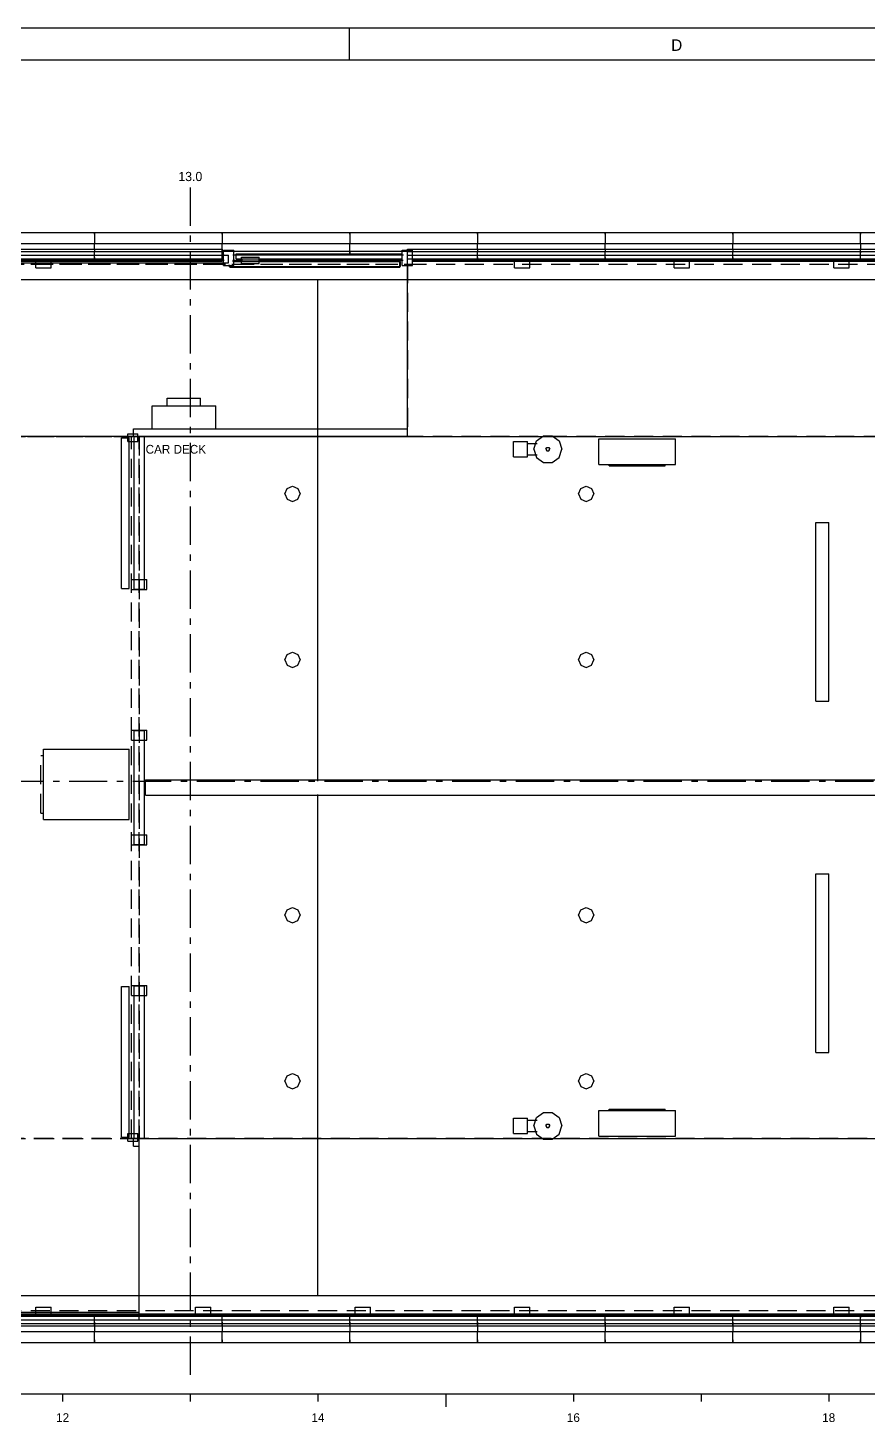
# Model space of a CAD drawing. Extents: x 5 to 836, y 5 to 589.
# Drawn here: x 267.6 to 399.2, y 370.6 to 589 of the extents above; entities that cross this region are included whole.
import ezdxf
from ezdxf.enums import TextEntityAlignment as Align

# ---------------------------------------------------------------- set-up
doc = ezdxf.new("R2010")
doc.units = 0
doc.linetypes.add('CENTER', pattern=[10, 6, -1.5, 1, -1.5])
doc.linetypes.add('DASHED', pattern=[4.5, 3, -1.5])
for name, color, linetype in [('CENTRE', 4, 'CENTER'), ('CUT', 7, 'CONTINUOUS'), ('DETAIL', 8, 'CONTINUOUS'), ('DIM', 3, 'CONTINUOUS'), ('FRAME', 7, 'CONTINUOUS'), ('GA', 4, 'DASHED'), ('GA-TEXT', 4, 'CONTINUOUS'), ('MARKING', 4, 'DASHED'), ('OUTLINE', 7, 'CONTINUOUS'), ('TEXT', 7, 'CONTINUOUS'), ('THIN', 7, 'CONTINUOUS')]:
    doc.layers.add(name, color=color, linetype=linetype)

msp = doc.modelspace()

# ---------------------------------------------------------------- linework, layer by layer
at = {"layer": 'CENTRE'}
for p, q in [((293, 564), (293, 377)), ((24, 471), (742, 471))]:
    msp.add_line(p, q, dxfattribs=at)
at = {"layer": 'CUT'}
for p, q in [((93, 553.4), (299, 553.4)), ((299, 552.2), (299, 553.4)), ((300.2, 553.6), (326.2, 553.6)), ((300.2, 552.8), (300.2, 553.6)), ((300.2, 552.8), (326.2, 552.8)), ((326.2, 552.8), (326.2, 553.6)), ((327, 553.4), (433, 553.4)), ((327, 525), (327, 553.4)), ((138, 552.2), (299, 552.2)), ((287, 529.8), (297, 529.8)), ((287, 526.2), (287, 529.8)), ((297, 526.2), (297, 529.8)), ((282.2, 524.8), (283.4, 524.8)), ((282.2, 501.2), (282.2, 524.8)), ((283.2, 525.4), (284.8, 525.4)), ((283.2, 524.2), (283.2, 525.4)), ((283.4, 501.2), (283.4, 524.8)), ((284.08, 526.2), (327, 526.2)), ((284.08, 525), (284.08, 526.2)), ((284.08, 525), (433, 525)), ((284.2, 501.08), (284.2, 525)), ((284.8, 524.2), (284.8, 525.4)), ((285.8, 501.08), (285.8, 525)), ((357, 524.6), (369, 524.6)), ((357, 520.6), (357, 524.6)), ((369, 520.6), (369, 524.6)), ((283.2, 524.2), (284.8, 524.2)), ((357, 520.6), (369, 520.6)), ((358.6, 520.44), (358.6, 520.6)), ((358.6, 520.4), (367.4, 520.4)), ((367.4, 520.4), (367.4, 520.56)), ((283.8, 501), (283.8, 502.6)), ((283.8, 502.6), (286.2, 502.6)), ((286.2, 501), (286.2, 502.6)), ((282.2, 501.2), (283.4, 501.2)), ((283.8, 501), (286.2, 501)), ((284.2, 501.08), (285.8, 501.08)), ((283.8, 479), (286.2, 479)), ((283.8, 477.4), (283.8, 479)), ((284.2, 461.08), (284.2, 478.92)), ((284.2, 478.92), (285.8, 478.92)), ((285.8, 461.08), (285.8, 478.92)), ((286.2, 477.4), (286.2, 479)), ((283.8, 477.4), (286.2, 477.4)), ((270, 476), (283.4, 476)), ((270, 465), (270, 476)), ((283.4, 465), (283.4, 476)), ((270, 465), (283.4, 465)), ((283.8, 461), (283.8, 462.6)), ((283.8, 462.6), (286.2, 462.6)), ((283.8, 461), (286.2, 461)), ((284.2, 461.08), (285.8, 461.08)), ((286.2, 461), (286.2, 462.6)), ((282.2, 415.2), (282.2, 438.8)), ((282.2, 438.8), (283.4, 438.8)), ((283.4, 415.2), (283.4, 438.8)), ((283.8, 437.4), (283.8, 439)), ((283.8, 439), (286.2, 439)), ((283.8, 437.4), (286.2, 437.4)), ((284.2, 438.92), (285.8, 438.92)), ((284.2, 415), (284.2, 438.92)), ((285.8, 415), (285.8, 438.92)), ((286.2, 437.4), (286.2, 439)), ((357, 415.4), (357, 419.4)), ((357, 419.4), (369, 419.4)), ((358.6, 419.44), (358.6, 419.6)), ((358.6, 419.6), (367.4, 419.6)), ((367.4, 419.4), (367.4, 419.56)), ((369, 415.4), (369, 419.4)), ((282.2, 415.2), (283.4, 415.2)), ((283.2, 415.8), (284.8, 415.8)), ((283.2, 414.6), (283.2, 415.8)), ((284.08, 415), (433, 415)), ((284.08, 413.8), (284.08, 415)), ((284.8, 414.6), (284.8, 415.8)), ((285, 386.6), (285, 415)), ((357, 415.4), (369, 415.4)), ((283.2, 414.6), (284.8, 414.6)), ((284.08, 413.8), (285, 413.8)), ((181, 387.8), (285, 387.8)), ((93, 386.6), (433, 386.6))]:
    msp.add_line(p, q, dxfattribs=at)
at = {"layer": 'DETAIL'}
for p, q in [((77.99, 556.93), (598.02, 556.93)), ((78.02, 555.2), (597.96, 555.2)), ((277.99, 554.27), (277.99, 555.2)), ((278, 556.67), (278, 556.93)), ((278, 556.93), (278.01, 555.2)), ((297.99, 556.93), (297.99, 556.8)), ((297.99, 553.47), (298, 555.2)), ((298, 556.8), (298, 556.93)), ((298, 556.93), (298.01, 555.2)), ((298, 556.8), (298, 556.93)), ((298, 556.93), (298, 555.2)), ((298, 553.47), (298.01, 555.2)), ((298.01, 556.67), (298.01, 556.93)), ((317.99, 553.47), (318, 555.2)), ((318, 556.67), (318, 556.93)), ((318, 556.93), (318, 555.2)), ((338, 556.67), (338, 556.93)), ((338, 556.93), (338, 555.2)), ((338, 554.27), (338, 555.2)), ((358, 556.8), (358, 556.94)), ((358, 556.93), (358, 555.2)), ((358, 556.67), (358, 556.93)), ((358, 556.93), (358, 556.8)), ((358, 554.27), (358, 555.2)), ((378, 556.67), (378, 556.93)), ((378, 556.93), (378, 555.2)), ((378, 554.22), (378, 555.2)), ((397.99, 555.2), (398, 556.93)), ((397.99, 555.2), (398, 554.27)), ((398, 556.94), (398, 556.8)), ((398, 555.2), (398, 556.93)), ((398, 556.93), (398, 556.67)), ((398, 556.8), (398, 556.93)), ((398, 556.93), (398, 556.8)), ((398, 555.2), (398, 554.27)), ((78, 554.35), (298, 554.35)), ((78.01, 553.99), (298, 553.99)), ((78.01, 552.81), (298, 552.81)), ((278, 554.22), (278, 554.35)), ((278, 554.35), (278, 553.99)), ((278, 554.35), (278, 553.94)), ((278, 552.81), (278, 553.99)), ((278, 553.75), (278, 553.99)), ((278, 553.05), (278, 552.81)), ((278, 552.45), (278, 552.81)), ((278, 552.72), (278, 552.45)), ((278, 552.45), (278, 552.72)), ((297.86, 553.47), (298.28, 553.47)), ((297.86, 553.4), (298.3, 553.4)), ((298, 553.4), (298, 554.35)), ((298, 554.35), (298, 553.99)), ((298, 552.81), (298, 553.99)), ((298, 553.87), (298, 553.47)), ((298, 553.4), (298, 552.45)), ((298, 552.45), (298, 552.81)), ((298.01, 553.73), (298.01, 553.47)), ((298.2, 554.2), (299.8, 554.2)), ((298.2, 551.8), (298.2, 554.2)), ((299.68, 553.47), (326.39, 553.47)), ((299.8, 551.8), (299.8, 554.2)), ((300.2, 553.6), (326.2, 553.6)), ((300.2, 552.8), (300.2, 553.6)), ((300.2, 552.8), (301.18, 552.8)), ((301, 553.1), (303.8, 553.1)), ((301, 552.1), (301, 553.1)), ((303.69, 552.8), (326.2, 552.8)), ((303.8, 552.1), (303.8, 553.1)), ((318.01, 553.87), (318.01, 553.47)), ((326.2, 554.2), (327.8, 554.2)), ((326.2, 551.8), (326.2, 554.2)), ((327, 554.35), (598.01, 554.35)), ((327, 553.94), (327, 554.35)), ((327, 554.35), (327, 553.99)), ((327, 553.99), (597.98, 553.99)), ((327, 552.81), (327, 553.99)), ((327, 552.81), (597.98, 552.81)), ((327.8, 551.8), (327.8, 554.2)), ((338, 554.22), (338, 554.35)), ((338, 554.35), (338, 553.99)), ((338, 554.35), (338, 553.94)), ((338, 552.81), (338, 553.99)), ((338, 553.75), (338, 553.99)), ((338, 553.05), (338, 552.81)), ((338, 552.45), (338, 552.81)), ((338, 552.72), (338, 552.45)), ((338, 552.45), (338, 552.72)), ((358, 554.22), (358, 554.35)), ((358, 554.35), (358, 553.99)), ((358, 554.35), (358, 553.94)), ((358, 552.81), (358, 553.99)), ((358, 553.75), (358, 553.99)), ((358, 553.05), (358, 552.81)), ((358, 552.45), (358, 552.81)), ((358, 552.72), (358, 552.45)), ((358, 552.45), (358, 552.72)), ((378, 554.35), (378, 553.99)), ((378, 554.35), (378, 553.94)), ((378, 552.81), (378, 553.99)), ((378, 553.75), (378, 553.99)), ((378, 553.05), (378, 552.81)), ((378, 552.45), (378, 552.81)), ((378, 552.72), (378, 552.45)), ((378, 552.45), (378, 552.72)), ((398, 554.35), (398, 554.22)), ((398, 553.99), (398, 554.35)), ((398, 553.94), (398, 554.35)), ((398, 552.81), (398, 553.99)), ((398, 553.99), (398, 553.75)), ((398, 552.81), (398, 553.05)), ((398, 552.81), (398, 552.45)), ((398, 552.45), (398, 552.72)), ((398, 552.72), (398, 552.45)), ((238, 552.45), (298, 552.45)), ((257.71, 552.2), (268.91, 552.2)), ((257.72, 552.6), (298.28, 552.6)), ((268.8, 551.4), (268.8, 552.6)), ((268.8, 551.4), (271.2, 551.4)), ((271, 552.2), (298.3, 552.2)), ((271.2, 551.4), (271.2, 552.6)), ((298.2, 551.8), (299.8, 551.8)), ((299.1, 551.6), (299.1, 551.87)), ((299.1, 551.6), (325.9, 551.6)), ((299.2, 551.5), (299.2, 551.87)), ((299.2, 551.5), (325.8, 551.5)), ((299.62, 552.5), (325.8, 552.5)), ((299.66, 552.4), (325.9, 552.4)), ((299.67, 552.6), (301.19, 552.6)), ((301, 552.09), (303.8, 552.09)), ((323, 552.6), (326.33, 552.6)), ((325.8, 551.5), (325.8, 552.5)), ((325.9, 551.6), (325.9, 552.4)), ((326.2, 551.8), (327.8, 551.8)), ((327, 525), (327, 551.86)), ((327.7, 552.45), (598.01, 552.45)), ((327.72, 552.6), (600.92, 552.6)), ((343.8, 551.4), (343.8, 552.6)), ((343.8, 551.4), (346.2, 551.4)), ((346.2, 551.4), (346.2, 552.6)), ((368.8, 551.4), (368.8, 552.6)), ((368.8, 551.4), (371.2, 551.4)), ((371.2, 551.4), (371.2, 552.6)), ((393.8, 551.4), (393.8, 552.6)), ((393.8, 551.4), (396.2, 551.4)), ((396.2, 551.4), (396.2, 552.6)), ((261.08, 549.6), (437.17, 549.6)), ((313, 470.98), (313, 549.6)), ((289.4, 531), (294.6, 531)), ((289.4, 529.8), (289.4, 531)), ((294.6, 529.8), (294.6, 531)), ((287, 529.8), (297, 529.8)), ((287, 526.2), (287, 529.8)), ((297, 526.2), (297, 529.8)), ((282.2, 524.8), (283.4, 524.8)), ((282.2, 501.2), (282.2, 524.8)), ((283.2, 525.4), (284.8, 525.4)), ((283.2, 524.2), (283.2, 525.4)), ((283.4, 501.2), (283.4, 524.8)), ((284.08, 526.2), (327, 526.2)), ((284.08, 525), (284.08, 526.2)), ((284.08, 525), (433, 525)), ((284.2, 501.08), (284.2, 525)), ((284.8, 524.2), (284.8, 525.4)), ((285.8, 501.08), (285.8, 525)), ((346.8, 523), (347.22, 524.29)), ((347.22, 524.29), (348.32, 525.09)), ((348.32, 525.09), (349.68, 525.09)), ((349.68, 525.09), (350.78, 524.29)), ((350.78, 524.29), (351.2, 523)), ((357, 524.6), (369, 524.6)), ((357, 520.6), (357, 524.6)), ((369, 520.6), (369, 524.6)), ((283.2, 524.2), (284.8, 524.2)), ((343.6, 521.8), (343.6, 524.2)), ((345.8, 521.8), (345.8, 524.2)), ((346.8, 523), (347.22, 521.71)), ((348.68, 523), (348.84, 523.28)), ((348.68, 523), (348.84, 522.72)), ((348.84, 523.28), (349.16, 523.28)), ((348.84, 522.72), (349.16, 522.72)), ((349.16, 523.28), (349.32, 523)), ((349.16, 522.72), (349.32, 523)), ((350.78, 521.71), (351.2, 523)), ((347.22, 521.71), (348.32, 520.91)), ((348.32, 520.91), (349.68, 520.91)), ((349.68, 520.91), (350.78, 521.71)), ((357, 520.6), (369, 520.6)), ((307.8, 516), (308.15, 516.85)), ((307.8, 516), (308.15, 515.15)), ((308.15, 516.85), (309, 517.2)), ((309, 517.2), (309.85, 516.85)), ((309.85, 516.85), (310.2, 516)), ((309.85, 515.15), (310.2, 516)), ((353.8, 516), (354.15, 516.85)), ((353.8, 516), (354.15, 515.15)), ((354.15, 516.85), (355, 517.2)), ((355, 517.2), (355.85, 516.85)), ((355.85, 516.85), (356.2, 516)), ((355.85, 515.15), (356.2, 516)), ((308.15, 515.15), (309, 514.8)), ((309, 514.8), (309.85, 515.15)), ((354.15, 515.15), (355, 514.8)), ((355, 514.8), (355.85, 515.15)), ((391, 511.5), (393, 511.5)), ((391, 483.5), (391, 511.5)), ((393, 483.5), (393, 511.5)), ((283.8, 501), (283.8, 502.6)), ((283.8, 502.6), (286.2, 502.6)), ((286.2, 501), (286.2, 502.6)), ((282.2, 501.2), (283.4, 501.2)), ((283.8, 501), (286.2, 501)), ((284.2, 501.08), (285.8, 501.08)), ((307.8, 490), (308.15, 490.85)), ((307.8, 490), (308.15, 489.15)), ((308.15, 490.85), (309, 491.2)), ((309, 491.2), (309.85, 490.85)), ((309.85, 490.85), (310.2, 490)), ((309.85, 489.15), (310.2, 490)), ((353.8, 490), (354.15, 490.85)), ((353.8, 490), (354.15, 489.15)), ((354.15, 490.85), (355, 491.2)), ((355, 491.2), (355.85, 490.85)), ((355.85, 490.85), (356.2, 490)), ((355.85, 489.15), (356.2, 490)), ((308.15, 489.15), (309, 488.8)), ((309, 488.8), (309.85, 489.15)), ((354.15, 489.15), (355, 488.8)), ((355, 488.8), (355.85, 489.15)), ((391, 483.5), (393, 483.5)), ((283.8, 479), (286.2, 479)), ((283.8, 477.4), (283.8, 479)), ((284.2, 461.08), (284.2, 478.92)), ((284.2, 478.92), (285.8, 478.92)), ((285.8, 461.08), (285.8, 478.92)), ((286.2, 477.4), (286.2, 479)), ((283.8, 477.4), (286.2, 477.4)), ((270, 476), (283.4, 476)), ((270, 465), (270, 476)), ((283.4, 465), (283.4, 476)), ((286, 471.2), (618.58, 471.2)), ((286, 468.8), (286, 471.2)), ((286, 468.8), (618.58, 468.8)), ((313, 390.4), (313, 468.88)), ((270, 465), (283.4, 465)), ((283.8, 461), (283.8, 462.6)), ((283.8, 462.6), (286.2, 462.6)), ((283.8, 461), (286.2, 461)), ((284.2, 461.08), (285.8, 461.08)), ((286.2, 461), (286.2, 462.6)), ((391, 428.5), (391, 456.5)), ((391, 456.5), (393, 456.5)), ((393, 428.5), (393, 456.5)), ((307.8, 450), (308.15, 450.85)), ((307.8, 450), (308.15, 449.15)), ((308.15, 450.85), (309, 451.2)), ((309, 451.2), (309.85, 450.85)), ((309.85, 450.85), (310.2, 450)), ((309.85, 449.15), (310.2, 450)), ((353.8, 450), (354.15, 450.85)), ((353.8, 450), (354.15, 449.15)), ((354.15, 450.85), (355, 451.2)), ((355, 451.2), (355.85, 450.85)), ((355.85, 450.85), (356.2, 450)), ((355.85, 449.15), (356.2, 450)), ((308.15, 449.15), (309, 448.8)), ((309, 448.8), (309.85, 449.15)), ((354.15, 449.15), (355, 448.8)), ((355, 448.8), (355.85, 449.15)), ((282.2, 415.2), (282.2, 438.8)), ((282.2, 438.8), (283.4, 438.8)), ((283.4, 415.2), (283.4, 438.8)), ((283.8, 437.4), (283.8, 439)), ((283.8, 439), (286.2, 439)), ((283.8, 437.4), (286.2, 437.4)), ((284.2, 438.92), (285.8, 438.92)), ((284.2, 415), (284.2, 438.92)), ((285.8, 415), (285.8, 438.92)), ((286.2, 437.4), (286.2, 439)), ((391, 428.5), (393, 428.5)), ((307.8, 424), (308.15, 424.85)), ((307.8, 424), (308.15, 423.15)), ((308.15, 424.85), (309, 425.2)), ((309, 425.2), (309.85, 424.85)), ((309.85, 424.85), (310.2, 424)), ((309.85, 423.15), (310.2, 424)), ((353.8, 424), (354.15, 424.85)), ((353.8, 424), (354.15, 423.15)), ((354.15, 424.85), (355, 425.2)), ((355, 425.2), (355.85, 424.85)), ((355.85, 424.85), (356.2, 424)), ((355.85, 423.15), (356.2, 424)), ((308.15, 423.15), (309, 422.8)), ((309, 422.8), (309.85, 423.15)), ((354.15, 423.15), (355, 422.8)), ((355, 422.8), (355.85, 423.15)), ((357, 415.4), (357, 419.4)), ((357, 419.4), (369, 419.4)), ((369, 415.4), (369, 419.4)), ((343.6, 415.8), (343.6, 418.2)), ((345.8, 415.8), (345.8, 418.2)), ((346.8, 417), (347.22, 418.29)), ((347.22, 418.29), (348.32, 419.09)), ((348.32, 419.09), (349.68, 419.09)), ((348.68, 417), (348.84, 417.28)), ((348.84, 417.28), (349.16, 417.28)), ((349.16, 417.28), (349.32, 417)), ((349.68, 419.09), (350.78, 418.29)), ((350.78, 418.29), (351.2, 417)), ((282.2, 415.2), (283.4, 415.2)), ((283.2, 415.8), (284.8, 415.8)), ((283.2, 414.6), (283.2, 415.8)), ((284.08, 415), (433, 415)), ((284.08, 413.8), (284.08, 415)), ((284.8, 414.6), (284.8, 415.8)), ((285, 387.4), (285, 415)), ((346.8, 417), (347.22, 415.71)), ((347.22, 415.71), (348.32, 414.91)), ((348.68, 417), (348.84, 416.72)), ((348.84, 416.72), (349.16, 416.72)), ((349.16, 416.72), (349.32, 417)), ((349.68, 414.91), (350.78, 415.71)), ((350.78, 415.71), (351.2, 417)), ((357, 415.4), (369, 415.4)), ((283.2, 414.6), (284.8, 414.6)), ((284.08, 413.8), (285, 413.8)), ((348.32, 414.91), (349.68, 414.91)), ((259.26, 390.4), (437.17, 390.4)), ((78, 387.55), (598.01, 387.55)), ((78.01, 387.19), (597.98, 387.19)), ((257.71, 387.8), (268.9, 387.8)), ((257.72, 387.4), (522.17, 387.4)), ((268.8, 387.4), (268.8, 388.6)), ((268.8, 388.6), (271.2, 388.6)), ((271, 387.8), (285, 387.8)), ((271.2, 387.4), (271.2, 388.6)), ((278, 387.42), (278, 387.55)), ((278, 387.55), (278, 387.19)), ((278, 387.55), (278, 387.14)), ((278, 386.01), (278, 387.19)), ((278, 386.95), (278, 387.19)), ((293.8, 388.6), (296.2, 388.6)), ((293.8, 387.4), (293.8, 388.6)), ((296.2, 387.4), (296.2, 388.6)), ((298, 387.42), (298, 387.55)), ((298, 387.55), (298, 387.19)), ((298, 387.55), (298, 387.14)), ((298, 386.01), (298, 387.19)), ((298, 386.95), (298, 387.19)), ((318, 387.42), (318, 387.55)), ((318, 387.55), (318, 387.19)), ((318, 387.55), (318, 387.14)), ((318, 386.01), (318, 387.19)), ((318, 386.95), (318, 387.19)), ((318.8, 388.6), (321.2, 388.6)), ((318.8, 387.4), (318.8, 388.6)), ((321.2, 387.4), (321.2, 388.6)), ((338, 387.42), (338, 387.55)), ((338, 387.55), (338, 387.19)), ((338, 387.55), (338, 387.14)), ((338, 386.01), (338, 387.19)), ((338, 386.95), (338, 387.19)), ((343.8, 387.4), (343.8, 388.6)), ((343.8, 388.6), (346.2, 388.6)), ((346.2, 387.4), (346.2, 388.6)), ((358, 387.42), (358, 387.55)), ((358, 387.55), (358, 387.19)), ((358, 387.55), (358, 387.14)), ((358, 386.01), (358, 387.19)), ((358, 386.95), (358, 387.19)), ((368.8, 387.4), (368.8, 388.6)), ((368.8, 388.6), (371.2, 388.6)), ((371.2, 387.4), (371.2, 388.6)), ((378, 387.42), (378, 387.55)), ((378, 387.55), (378, 387.19)), ((378, 386.01), (378, 387.19)), ((378, 386.95), (378, 387.19)), ((378.02, 387.55), (378.02, 387.14)), ((393.8, 387.4), (393.8, 388.6)), ((393.8, 388.6), (396.2, 388.6)), ((396.2, 387.4), (396.2, 388.6)), ((398, 387.55), (398, 387.42)), ((398, 387.19), (398, 387.55)), ((398, 387.14), (398, 387.55)), ((398, 386.01), (398, 387.19)), ((398, 387.19), (398, 386.95)), ((78, 385.65), (598.01, 385.65)), ((78.01, 386.01), (597.98, 386.01)), ((78.02, 384.8), (597.96, 384.8)), ((278, 386.25), (278, 386.01)), ((278, 385.65), (278, 386.01)), ((278, 385.92), (278, 385.65)), ((278, 385.65), (278, 385.92)), ((278, 383.07), (278.01, 384.8)), ((278.01, 385.87), (278.01, 384.8)), ((298, 386.25), (298, 386.01)), ((298, 385.65), (298, 386.01)), ((298, 385.92), (298, 385.65)), ((298, 385.65), (298, 385.92)), ((298, 385.87), (298.01, 384.8)), ((298, 385.87), (298, 384.8)), ((298, 383.07), (298.01, 384.8)), ((298, 383.07), (298, 384.8)), ((318, 386.25), (318, 386.01)), ((318, 385.65), (318, 386.01)), ((318, 385.92), (318, 385.65)), ((318, 385.65), (318, 385.92)), ((318, 385.87), (318, 384.8)), ((318, 383.07), (318, 384.8)), ((338, 386.25), (338, 386.01)), ((338, 385.65), (338, 386.01)), ((338, 385.92), (338, 385.65)), ((338, 385.65), (338, 385.92)), ((338, 385.87), (338, 384.8)), ((338, 383.07), (338, 384.8)), ((358, 386.25), (358, 386.01)), ((358, 385.65), (358, 386.01)), ((358, 385.92), (358, 385.65)), ((358, 385.65), (358, 385.92)), ((358, 385.87), (358, 384.8)), ((358, 383.07), (358, 384.8)), ((377.98, 385.65), (377.98, 385.92)), ((378, 386.25), (378, 386.01)), ((378, 385.65), (378, 386.01)), ((378, 385.92), (378, 384.8)), ((378, 383.07), (378, 384.8)), ((397.99, 384.8), (398, 385.87)), ((397.99, 384.8), (398, 383.07)), ((398, 386.01), (398, 386.25)), ((398, 386.01), (398, 385.65)), ((398, 385.65), (398, 385.92)), ((398, 385.92), (398, 385.65)), ((398, 384.8), (398, 385.87)), ((398, 384.8), (398, 383.07)), ((77.99, 383.07), (598.02, 383.07)), ((278.01, 383.47), (278.01, 383.07)), ((298, 383.33), (298, 383.07)), ((298, 383.07), (298, 383.33)), ((298.01, 383.47), (298.01, 383.07)), ((298.01, 383.33), (298.01, 383.07)), ((318.01, 383.47), (318.01, 383.07)), ((338, 383.47), (338.01, 383.07)), ((358, 383.47), (358, 383.07)), ((358, 383.33), (358, 383.06)), ((358, 383.07), (358, 383.33)), ((378, 383.47), (378, 383.07)), ((398, 383.07), (398, 383.47)), ((398, 383.06), (398, 383.33)), ((398, 383.33), (398, 383.07)), ((398, 383.07), (398, 383.33))]:
    msp.add_line(p, q, dxfattribs=at)
at = {"layer": 'DIM'}
for p, q in [((25, 375), (741, 375)), ((273, 375), (273, 373.8)), ((293, 375), (293, 373.8)), ((313, 375), (313, 373.8)), ((333, 375), (333, 373)), ((353, 375), (353, 373.8)), ((373, 375), (373, 373.8)), ((393, 375), (393, 373.8))]:
    msp.add_line(p, q, dxfattribs=at)
at = {"layer": 'FRAME'}
msp.add_line((10, 584), (831, 584), dxfattribs=at)
at = {"layer": 'GA'}
for p, q in [((93, 552), (433, 552)), ((259, 552), (327, 552)), ((327, 552), (327, 525)), ((83, 525), (285, 525)), ((433, 525), (93, 525)), ((327, 525), (259, 525)), ((285, 525), (285, 415)), ((285, 525), (633, 525)), ((285, 415), (285, 525)), ((285, 415), (83, 415)), ((93, 415), (433, 415)), ((633, 415), (285, 415)), ((433, 388), (93, 388))]:
    msp.add_line(p, q, dxfattribs=at)
at = {"layer": 'MARKING'}
for p, q in [((313, 549.6), (511.17, 549.6)), ((313, 470.98), (313, 549.6)), ((84.2, 525), (283.8, 525)), ((283.8, 415), (283.8, 525)), ((358.6, 520.6), (367.4, 520.6)), ((358.6, 520.4), (358.6, 520.6)), ((358.6, 520.4), (367.4, 520.4)), ((367.4, 520.4), (367.4, 520.6)), ((269.6, 475), (270, 475)), ((269.6, 466), (269.6, 475)), ((270, 466), (270, 475)), ((313, 390.4), (313, 468.88)), ((269.6, 466), (270, 466)), ((358.6, 419.4), (358.6, 419.6)), ((358.6, 419.6), (367.4, 419.6)), ((358.6, 419.4), (367.4, 419.4)), ((367.4, 419.4), (367.4, 419.6)), ((84.2, 415), (283.8, 415)), ((313, 390.4), (511.17, 390.4))]:
    msp.add_line(p, q, dxfattribs=at)
at = {"layer": 'OUTLINE'}
for p, q in [((297.86, 554), (327.17, 554)), ((240.22, 552.6), (298.28, 552.6)), ((299.67, 552.6), (301.19, 552.6)), ((303.69, 552.6), (326.33, 552.6)), ((327.72, 552.6), (600.92, 552.6)), ((343.6, 524.2), (345.8, 524.2)), ((345.8, 523.9), (347.33, 523.9)), ((345.8, 522.1), (347.33, 522.1)), ((343.6, 521.8), (345.8, 521.8)), ((343.6, 418.2), (345.8, 418.2)), ((345.8, 417.9), (347.33, 417.9)), ((343.6, 415.8), (345.8, 415.8)), ((345.8, 416.1), (347.33, 416.1)), ((240.22, 387.4), (522.17, 387.4))]:
    msp.add_line(p, q, dxfattribs=at)
at = {"layer": 'THIN'}
for p, q in [((5, 589), (836, 589)), ((317.88, 589), (317.88, 584))]:
    msp.add_line(p, q, dxfattribs=at)

# ---------------------------------------------------------------- texts
at = {"layer": 'GA-TEXT'}
msp.add_text('CAR DECK', height=1.37, dxfattribs=at).set_placement((286, 522.3))
at = {"layer": 'TEXT'}
for s, height, p in [('D', 1.8, (369.19, 585.4)), ('13.0', 1.44, (293, 565)), ('12', 1.37, (273, 370.6)), ('14', 1.37, (313, 370.6)), ('16', 1.37, (353, 370.6)), ('18', 1.37, (393, 370.6))]:
    msp.add_text(s, height=height, dxfattribs=at).set_placement(p, align=Align.CENTER)

doc.saveas('drawing.dxf')
